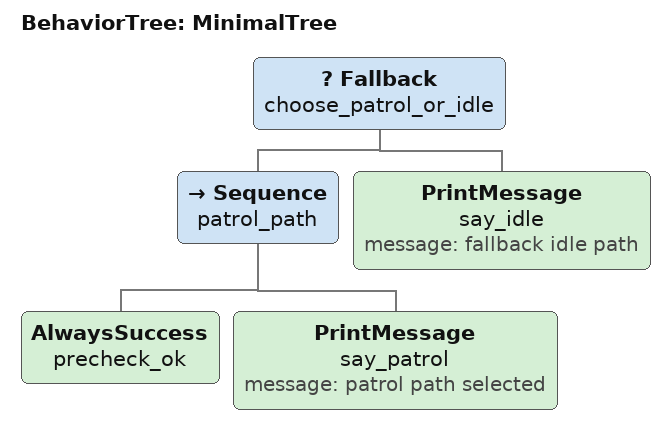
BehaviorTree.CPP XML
<?xml version="1.0"?>
<!--
  最小控制流示例：Fallback 先尝试主路径，主路径成功后不会执行备用路径。
  用途：确认控制节点、动作节点和 name 命名规范的最小闭环。
-->
<root main_tree_to_execute="MinimalTree">
  <BehaviorTree ID="MinimalTree">
    <Fallback name="choose_patrol_or_idle">
      <Sequence name="patrol_path">
        <AlwaysSuccess name="precheck_ok"/>
        <PrintMessage name="say_patrol" message="patrol path selected"/>
      </Sequence>
      <PrintMessage name="say_idle" message="fallback idle path"/>
    </Fallback>
  </BehaviorTree>
</root>
